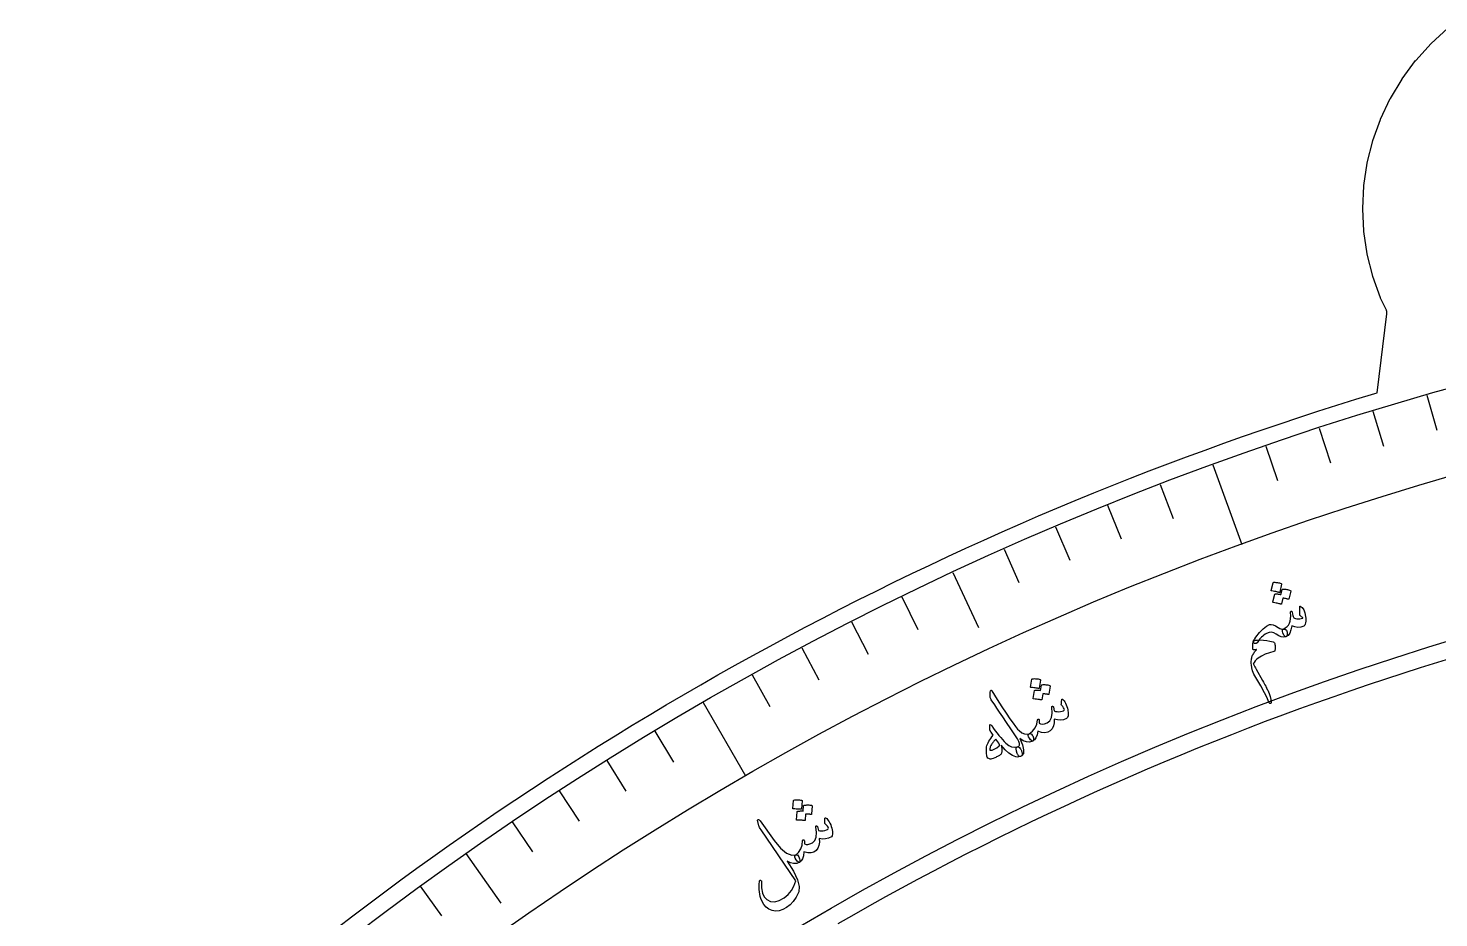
# Model space of a CAD drawing. Header units: millimetres. Extents: x -150 to 150, y -150 to 184.
# Drawn here: x -105.8 to -40.6, y 119.3 to 160.4 of the extents above; entities that cross this region are included whole.
import ezdxf

# ---------------------------------------------------------------- set-up
doc = ezdxf.new("R2010")
doc.units = ezdxf.units.MM
for name, color, linetype in [('CUT_INNER', 6, 'Continuous'), ('CUT_OUTER', 1, 'Continuous'), ('ENGRAVE', 7, 'Continuous'), ('ENGRAVE_FINE', 8, 'Continuous'), ('TEXT', 5, 'Continuous')]:
    doc.layers.add(name, color=color, linetype=linetype)

msp = doc.modelspace()

# ---------------------------------------------------------------- linework, layer by layer
at = {"layer": 'CUT_INNER'}
msp.add_lwpolyline([(-39.8416, 131.3401), (-40.6467, 131.0931), (-41.4503, 130.8413), (-42.2524, 130.5845), (-43.0528, 130.3227), (-43.8517, 130.0561), (-44.6488, 129.7846), (-45.4443, 129.5082), (-46.2381, 129.2269), (-47.0302, 128.9408), (-47.8205, 128.6498), (-48.6089, 128.3539), (-49.3956, 128.0533), (-50.1804, 127.7478), (-50.9633, 127.4375), (-51.7443, 127.1224), (-52.5233, 126.8025), (-53.3004, 126.4778), (-54.0754, 126.1484), (-54.8484, 125.8142), (-55.6194, 125.4753), (-56.3882, 125.1317), (-57.155, 124.7833), (-57.9195, 124.4303), (-58.6819, 124.0725), (-59.4421, 123.7101), (-60.2001, 123.3431), (-60.9558, 122.9714), (-61.7092, 122.595), (-62.4602, 122.2141), (-63.2089, 121.8285), (-63.9553, 121.4384), (-64.6992, 121.0437), (-65.4407, 120.6444), (-66.1797, 120.2406), (-66.9163, 119.8323), (-67.6503, 119.4194), (-68.3817, 119.0021)], dxfattribs=at)
at = {"layer": 'CUT_OUTER'}
msp.add_lwpolyline([(-91.5574, 118.816), (-90.8267, 119.3755), (-90.0925, 119.9306), (-89.3549, 120.4811), (-88.614, 121.0271), (-87.8697, 121.5686), (-87.1221, 122.1054), (-86.3712, 122.6377), (-85.6171, 123.1654), (-84.8598, 123.6884), (-84.0992, 124.2068), (-83.3355, 124.7204), (-82.5687, 125.2294), (-81.7987, 125.7337), (-81.0257, 126.2332), (-80.2496, 126.728), (-79.4705, 127.2181), (-78.6885, 127.7033), (-77.9034, 128.1837), (-77.1154, 128.6593), (-76.3245, 129.13), (-75.5308, 129.5959), (-74.7342, 130.0569), (-73.9347, 130.513), (-73.1325, 130.9642), (-72.3276, 131.4105), (-71.5199, 131.8518), (-70.7095, 132.2882), (-69.8965, 132.7196), (-69.0808, 133.1459), (-68.2625, 133.5673), (-67.4417, 133.9836), (-66.6183, 134.3949), (-65.7924, 134.8012), (-64.9641, 135.2023), (-64.1333, 135.5984), (-63.3, 135.9894), (-62.4644, 136.3752), (-61.6265, 136.7559), (-60.7862, 137.1315), (-59.9436, 137.5019), (-59.0988, 137.8671), (-58.2518, 138.2271), (-57.4025, 138.5819), (-56.5511, 138.9315), (-55.6976, 139.2759), (-54.8419, 139.615), (-53.9843, 139.9489), (-53.1245, 140.2775), (-52.2628, 140.6009), (-51.3991, 140.9189), (-50.5335, 141.2316), (-49.6659, 141.539), (-48.7965, 141.8411), (-47.9253, 142.1378), (-47.0523, 142.4292), (-46.1774, 142.7153), (-45.3009, 142.9959), (-44.4226, 143.2712), (-43.5427, 143.5411), (-43.4399, 143.5719), (-42.9832, 147.2253), (-42.981, 147.2535), (-42.9815, 147.2818), (-42.9846, 147.3099), (-42.9904, 147.3376), (-42.9988, 147.3647), (-43.0097, 147.3908), (-43.2748, 147.9512), (-43.2804, 147.9648), (-43.6325, 148.9489), (-43.6367, 148.9629), (-43.8907, 149.9768), (-43.8936, 149.9912), (-44.0469, 151.025), (-44.0484, 151.0397), (-44.0996, 152.0835), (-44.0996, 152.0982), (-44.0484, 153.1421), (-44.0469, 153.1568), (-43.8936, 154.1906), (-43.8907, 154.205), (-43.6367, 155.2188), (-43.6325, 155.2329), (-43.2804, 156.2169), (-43.2748, 156.2305), (-42.8279, 157.1753), (-42.821, 157.1883), (-42.2837, 158.0847), (-42.2755, 158.097), (-41.6529, 158.9364), (-41.6436, 158.9478), (-40.9417, 159.7222), (-40.9313, 159.7326), (-40.1569, 160.4344)], dxfattribs=at)
at = {"layer": 'ENGRAVE'}
for points in [[(-51.0414, 140.235), (-49.6983, 136.5449)], [(-63.0694, 135.2528), (-61.884, 132.7106)], [(-74.6175, 129.2413), (-72.654, 125.8404)], [(-85.5977, 122.2462), (-83.9888, 119.9484)]]:
    msp.add_lwpolyline(points, dxfattribs=at)
for radius in [149.235, 145.308, 138.015]:
    msp.add_circle((0, 0), radius, dxfattribs=at)
at = {"layer": 'ENGRAVE_FINE'}
for points in [[(-41.1347, 143.4539), (-40.6708, 141.8361)], [(-43.6321, 142.7141), (-43.14, 141.1047)], [(-46.1162, 141.9309), (-45.5961, 140.3303)], [(-48.5862, 141.1045), (-48.0382, 139.5132)], [(-53.481, 139.3229), (-52.8779, 137.7517)], [(-55.9044, 138.3683), (-55.274, 136.8078)], [(-58.3108, 137.3715), (-57.6532, 135.8223)], [(-60.6993, 136.333), (-60.0148, 134.7955)], [(-65.4203, 134.1315), (-64.6825, 132.6189)], [(-67.7513, 132.9694), (-66.9872, 131.4698)], [(-70.0616, 131.7667), (-69.2715, 130.2807)], [(-72.3506, 130.5239), (-71.5346, 129.0519)], [(-76.8617, 127.9194), (-75.9949, 126.4767)], [(-79.0825, 126.5585), (-78.1906, 125.1312)], [(-81.2792, 125.159), (-80.3626, 123.7475)], [(-83.4512, 123.7214), (-82.51, 122.3262)], [(-87.7181, 120.7337), (-86.7289, 119.3721)]]:
    msp.add_lwpolyline(points, dxfattribs=at)
at = {"layer": 'TEXT'}
for points in [[(-48.2449, 134.7811), (-48.2417, 134.7878), (-48.2357, 134.7933), (-48.2271, 134.7975), (-48.2157, 134.8004), (-48.1711, 134.8), (-48.1273, 134.7975), (-48.0842, 134.7931), (-48.0418, 134.7868), (-47.9997, 134.7784), (-47.9578, 134.7677), (-47.9159, 134.7548), (-47.874, 134.7396), (-47.8626, 134.7329), (-47.8554, 134.7251), (-47.8523, 134.7165), (-47.8534, 134.7069), (-47.9381, 134.3383), (-47.9431, 134.3304), (-47.9519, 134.3267), (-47.9644, 134.3272), (-47.9807, 134.332), (-47.9948, 134.3359), (-48.0167, 134.3414), (-48.0465, 134.3486), (-48.0842, 134.3574), (-48.1303, 134.3676), (-48.1854, 134.3791), (-48.2493, 134.3918), (-48.3221, 134.4058), (-48.3322, 134.4088), (-48.3383, 134.4133), (-48.3405, 134.4192), (-48.3386, 134.4266)], [(-47.8226, 134.4685), (-47.8194, 134.4752), (-47.8135, 134.4807), (-47.8049, 134.4849), (-47.7935, 134.4878), (-47.7491, 134.4871), (-47.7053, 134.4846), (-47.6623, 134.4801), (-47.62, 134.4736), (-47.5782, 134.4651), (-47.5363, 134.4543), (-47.4946, 134.4413), (-47.4528, 134.426), (-47.4437, 134.42), (-47.4379, 134.4123), (-47.4354, 134.4029), (-47.4363, 134.3918), (-47.5211, 134.0236), (-47.5249, 134.0178), (-47.5326, 134.015), (-47.5442, 134.0154), (-47.5597, 134.0188), (-47.5699, 134.0213), (-47.586, 134.025), (-47.6078, 134.0301), (-47.6354, 134.0364), (-47.6687, 134.0438), (-47.7075, 134.0519), (-47.752, 134.0609), (-47.8021, 134.0706), (-47.8622, 133.7996), (-47.8672, 133.7917), (-47.876, 133.788), (-47.8885, 133.7886), (-47.9048, 133.7933), (-47.9188, 133.7972), (-47.9406, 133.8028), (-47.9704, 133.8099), (-48.008, 133.8187), (-48.0539, 133.829), (-48.1088, 133.8405), (-48.1725, 133.8532), (-48.2451, 133.8672), (-48.2535, 133.8709), (-48.2583, 133.8758), (-48.2597, 133.882), (-48.2577, 133.8895), (-48.1649, 134.2438), (-48.1617, 134.2505), (-48.1558, 134.256), (-48.1472, 134.2602), (-48.1359, 134.2631), (-48.1045, 134.2628), (-48.073, 134.2617), (-48.0416, 134.2597), (-48.0101, 134.2569), (-47.9788, 134.2529), (-47.9477, 134.2475), (-47.917, 134.2405), (-47.8866, 134.232)], [(-47.0198, 133.6667), (-47.0187, 133.6849), (-47.0133, 133.6957), (-47.0036, 133.6991), (-46.9897, 133.6951), (-46.902, 133.6309), (-46.8317, 133.5305), (-46.7788, 133.394), (-46.7433, 133.2214), (-46.7364, 133.1441), (-46.7355, 133.0696), (-46.7406, 132.9981), (-46.7516, 132.9294), (-46.7678, 132.8668), (-46.7857, 132.8185), (-46.8053, 132.7846), (-46.8267, 132.7651), (-46.9603, 132.7218), (-47.098, 132.7114), (-47.2396, 132.734), (-47.3854, 132.7895), (-47.4239, 132.5945), (-47.4816, 132.4443), (-47.5585, 132.339), (-47.6548, 132.2784), (-47.6716, 132.2782), (-47.6907, 132.2889), (-47.7121, 132.3104), (-47.7357, 132.3429), (-47.7931, 132.4518), (-47.82, 132.5366), (-47.8166, 132.5972), (-47.7828, 132.6336), (-47.6852, 132.6891), (-47.6043, 132.7524), (-47.54, 132.8236), (-47.4925, 132.9027), (-47.46, 132.9964), (-47.4412, 133.1114), (-47.4361, 133.2477), (-47.4445, 133.4053), (-47.4431, 133.4249), (-47.4369, 133.4402), (-47.4257, 133.4512), (-47.4096, 133.4577), (-47.3914, 133.4589), (-47.3776, 133.4524), (-47.3684, 133.4381), (-47.3637, 133.4162), (-47.3521, 133.331), (-47.3395, 133.2634), (-47.3259, 133.2134), (-47.3113, 133.181), (-47.2908, 133.1607), (-47.2579, 133.1432), (-47.2126, 133.1284), (-47.1549, 133.1163), (-47.0883, 133.1101), (-47.02, 133.1117), (-46.95, 133.1211), (-46.8784, 133.1383), (-46.8781, 133.1384), (-46.8774, 133.1387), (-46.8762, 133.1391), (-46.8744, 133.1397), (-46.873, 133.1444), (-46.8753, 133.1516), (-46.8813, 133.1615), (-46.8909, 133.1739), (-46.9064, 133.1896), (-46.93, 133.2091), (-46.9615, 133.2325), (-47.0011, 133.2597), (-47.0082, 133.2647), (-47.0133, 133.2721), (-47.0164, 133.2818), (-47.0176, 133.2939)], [(-48.4191, 132.8403), (-48.3418, 132.8509), (-48.2477, 132.8324), (-48.137, 132.7847), (-48.0098, 132.7078), (-47.9438, 132.6683), (-47.8859, 132.6421), (-47.8362, 132.6291), (-47.7946, 132.6294), (-47.6945, 132.6269), (-47.629, 132.5797), (-47.5979, 132.4878), (-47.6012, 132.3512), (-47.6077, 132.3255), (-47.6208, 132.304), (-47.6404, 132.2869), (-47.6666, 132.2742), (-47.7677, 132.2555), (-47.8748, 132.2703), (-47.9881, 132.3185), (-48.1074, 132.4002), (-48.2118, 132.4646), (-48.3217, 132.4907), (-48.4373, 132.4784), (-48.5583, 132.4276), (-48.6181, 132.3923), (-48.6753, 132.3534), (-48.7298, 132.311), (-48.7816, 132.2651), (-48.8301, 132.2158), (-48.875, 132.1635), (-48.9162, 132.108), (-48.9537, 132.0494), (-48.9894, 132.0031), (-49.0265, 131.9753), (-49.0648, 131.9661), (-49.1045, 131.9754), (-49.1413, 131.9956), (-49.1655, 132.0165), (-49.1772, 132.0382), (-49.1763, 132.0606), (-49.1636, 132.0916), (-49.1383, 132.1352), (-49.1003, 132.1913), (-49.0496, 132.2599), (-48.8731, 132.4778), (-48.7091, 132.6471), (-48.5577, 132.768), (-48.4191, 132.8403)], [(-49.1912, 131.7417), (-49.1909, 131.8694), (-49.1862, 131.9674), (-49.1771, 132.0357), (-49.1636, 132.0743), (-49.1293, 132.0983), (-49.0641, 132.1158), (-48.9681, 132.1268), (-48.8413, 132.1312), (-48.693, 132.1267), (-48.5454, 132.1106), (-48.3988, 132.0829), (-48.253, 132.0435), (-48.2139, 132.026), (-48.1857, 131.9989), (-48.1684, 131.9622), (-48.162, 131.9159), (-48.1596, 131.8683), (-48.158, 131.8259), (-48.1572, 131.7888), (-48.1572, 131.7569), (-48.1576, 131.7308), (-48.158, 131.7108), (-48.1585, 131.697), (-48.159, 131.6893), (-48.1641, 131.6525), (-48.1741, 131.6246), (-48.1889, 131.6054), (-48.2087, 131.5951), (-48.4185, 131.539), (-48.6098, 131.4687), (-48.7825, 131.3843), (-48.9367, 131.2859), (-49.0168, 131.2235), (-49.0816, 131.1601), (-49.1309, 131.0957), (-49.1649, 131.0303), (-49.1627, 131.0206), (-49.1565, 131.0049), (-49.1464, 130.9831), (-49.1323, 130.9552), (-49.1143, 130.9212), (-49.0923, 130.8811), (-49.0664, 130.835), (-49.0366, 130.7827), (-48.7424, 130.2568), (-48.7003, 130.1836), (-48.6614, 130.1152), (-48.6256, 130.0515), (-48.593, 129.9924), (-48.5638, 129.9383), (-48.5384, 129.8891), (-48.5168, 129.845), (-48.4991, 129.8058), (-48.4348, 129.6521), (-48.3869, 129.5085), (-48.3553, 129.375), (-48.3401, 129.2517), (-48.343, 129.2273), (-48.3502, 129.2087), (-48.3618, 129.1957), (-48.3776, 129.1884), (-48.4017, 129.1886), (-48.4228, 129.2039), (-48.4408, 129.2344), (-48.4557, 129.2801), (-48.5195, 129.4474), (-48.6398, 129.6893), (-48.8168, 130.0057), (-49.0507, 130.3965), (-49.1335, 130.5525), (-49.1951, 130.7008), (-49.2355, 130.8413), (-49.2547, 130.9742), (-49.2575, 131.0363), (-49.2582, 131.0955), (-49.2566, 131.152), (-49.2529, 131.2056), (-49.2469, 131.2562), (-49.2385, 131.3035), (-49.2278, 131.3474), (-49.2146, 131.388), (-49.1973, 131.4273), (-49.1776, 131.4657), (-49.1557, 131.5033), (-49.1315, 131.5401), (-49.1053, 131.5761), (-49.0776, 131.6117), (-49.0482, 131.6467), (-49.0172, 131.6811), (-49.0204, 131.6822), (-49.0246, 131.6829), (-49.0297, 131.6832), (-49.0358, 131.6832), (-49.0429, 131.6828), (-49.0509, 131.682), (-49.06, 131.6809), (-49.07, 131.6794), (-49.0793, 131.6802), (-49.0889, 131.6808), (-49.0985, 131.6809), (-49.1083, 131.6808), (-49.1184, 131.6805), (-49.1288, 131.6804), (-49.1395, 131.6805), (-49.1506, 131.6807), (-49.1685, 131.6855), (-49.1812, 131.6972), (-49.1888, 131.716), (-49.1912, 131.7417)], [(-59.4095, 130.3152), (-59.4069, 130.3221), (-59.4014, 130.3281), (-59.3931, 130.333), (-59.3821, 130.3369), (-59.3376, 130.3402), (-59.2936, 130.3414), (-59.2503, 130.3407), (-59.2075, 130.338), (-59.1649, 130.3331), (-59.1222, 130.326), (-59.0793, 130.3167), (-59.0363, 130.305), (-59.0244, 130.2992), (-59.0165, 130.2921), (-59.0127, 130.2838), (-59.013, 130.2742), (-59.0666, 129.8997), (-59.0709, 129.8914), (-59.0794, 129.887), (-59.0919, 129.8865), (-59.1086, 129.8898), (-59.1229, 129.8925), (-59.1452, 129.8962), (-59.1755, 129.9008), (-59.2139, 129.9064), (-59.2607, 129.9127), (-59.3165, 129.9196), (-59.3813, 129.9269), (-59.455, 129.9346), (-59.4654, 129.9368), (-59.4718, 129.9408), (-59.4745, 129.9465), (-59.4732, 129.954)], [(-58.9624, 130.0392), (-58.9597, 130.0461), (-58.9543, 130.0521), (-58.946, 130.057), (-58.935, 130.0608), (-58.8906, 130.0639), (-58.8468, 130.065), (-58.8036, 130.0642), (-58.7609, 130.0613), (-58.7184, 130.0563), (-58.6758, 130.0491), (-58.6331, 130.0396), (-58.5902, 130.0279), (-58.5806, 130.0227), (-58.5742, 130.0155), (-58.5709, 130.0064), (-58.5708, 129.9952), (-58.6245, 129.6211), (-58.6279, 129.615), (-58.6353, 129.6116), (-58.6469, 129.611), (-58.6626, 129.6131), (-58.673, 129.6147), (-58.6893, 129.6171), (-58.7115, 129.6203), (-58.7395, 129.6243), (-58.7733, 129.6289), (-58.8128, 129.6337), (-58.8579, 129.6389), (-58.9086, 129.6443), (-58.9458, 129.3693), (-58.9502, 129.361), (-58.9586, 129.3566), (-58.9711, 129.3561), (-58.9877, 129.3594), (-59.002, 129.3621), (-59.0242, 129.3658), (-59.0545, 129.3705), (-59.0927, 129.3761), (-59.1394, 129.3824), (-59.195, 129.3893), (-59.2596, 129.3966), (-59.3332, 129.4044), (-59.3418, 129.4074), (-59.3471, 129.4119), (-59.349, 129.418), (-59.3475, 129.4255), (-59.2848, 129.7864), (-59.2822, 129.7934), (-59.2767, 129.7994), (-59.2685, 129.8043), (-59.2575, 129.8081), (-59.2261, 129.8105), (-59.1947, 129.812), (-59.1631, 129.8127), (-59.1315, 129.8126), (-59.1, 129.8112), (-59.0686, 129.8084), (-59.0374, 129.804), (-59.0064, 129.7981)], [(-60.1247, 126.9993), (-60.137, 127.0741), (-60.1362, 127.1307), (-60.1221, 127.1693), (-60.0948, 127.1897), (-60.0521, 127.2062), (-60.0198, 127.224), (-59.998, 127.2432), (-59.9867, 127.2639), (-59.9848, 127.337), (-60.0135, 127.4334), (-60.0727, 127.553), (-60.1625, 127.6959), (-60.3852, 128.024), (-60.5833, 128.3161), (-60.7569, 128.5722), (-60.9058, 128.7924), (-61.0302, 128.9766), (-61.1304, 129.1247), (-61.2062, 129.2368), (-61.2576, 129.3128), (-61.289, 129.3644), (-61.3124, 129.4087), (-61.3277, 129.4459), (-61.3348, 129.4759), (-61.3435, 129.7131), (-61.3322, 129.7738), (-61.3158, 129.8039), (-61.2943, 129.8033), (-61.2678, 129.7721), (-61.0174, 129.3815), (-60.7934, 129.0374), (-60.5957, 128.7397), (-60.4242, 128.4885), (-60.2792, 128.2833), (-60.161, 128.1237), (-60.0695, 128.0098), (-60.0048, 127.9415), (-59.872, 127.8416), (-59.7491, 127.7833), (-59.636, 127.7667), (-59.5326, 127.7918), (-59.4997, 127.7993), (-59.4657, 127.7917), (-59.4303, 127.7691), (-59.3938, 127.7314), (-59.3667, 127.6935), (-59.3468, 127.6527), (-59.3343, 127.609), (-59.3291, 127.5626), (-59.3314, 127.5211), (-59.3395, 127.4884), (-59.3534, 127.4645), (-59.3732, 127.4495), (-59.5155, 127.408), (-59.6628, 127.4138), (-59.8151, 127.4669), (-59.9725, 127.5674), (-59.8477, 127.2778), (-59.7915, 127.0475), (-59.8038, 126.8765), (-59.8848, 126.7647), (-59.9114, 126.748), (-59.9365, 126.7379), (-59.9601, 126.7343), (-59.9822, 126.7372), (-60.0071, 126.7477), (-60.0297, 126.7669), (-60.05, 126.7947), (-60.0681, 126.8311), (-60.0761, 126.8527), (-60.0839, 126.8741), (-60.0916, 126.8953), (-60.0992, 126.9162), (-60.1065, 126.937), (-60.1131, 126.9577), (-60.1192, 126.9785), (-60.1247, 126.9993)], [(-58.026, 129.38), (-58.0202, 129.3895), (-58.0095, 129.392), (-57.9939, 129.3875), (-57.9735, 129.376), (-57.9467, 129.3529), (-57.9177, 129.3159), (-57.8866, 129.2649), (-57.8532, 129.2), (-57.8181, 129.1249), (-57.7892, 129.0494), (-57.7664, 128.9734), (-57.7497, 128.897), (-57.7313, 128.742), (-57.7347, 128.6232), (-57.7601, 128.5406), (-57.8073, 128.494), (-57.945, 128.4415), (-58.085, 128.4206), (-58.2273, 128.4312), (-58.372, 128.4735), (-58.3793, 128.3), (-58.4139, 128.1514), (-58.4757, 128.0278), (-58.5649, 127.9291), (-58.6765, 127.8652), (-58.808, 127.8406), (-58.9593, 127.8552), (-59.1305, 127.909), (-59.1704, 127.7389), (-59.2247, 127.6053), (-59.2935, 127.5083), (-59.3769, 127.4478), (-59.4002, 127.4496), (-59.4324, 127.4729), (-59.4733, 127.5174), (-59.523, 127.5833), (-59.5624, 127.6529), (-59.5778, 127.7106), (-59.5691, 127.7563), (-59.5364, 127.79), (-59.3799, 127.9111), (-59.2624, 128.0595), (-59.1838, 128.2353), (-59.1442, 128.4386), (-59.1421, 128.4497), (-59.1384, 128.4586), (-59.1332, 128.4654), (-59.1263, 128.47), (-59.1168, 128.4732), (-59.1074, 128.474), (-59.0981, 128.4726), (-59.0888, 128.4687), (-59.0758, 128.4499), (-59.0682, 128.4113), (-59.0658, 128.3529), (-59.0688, 128.2748), (-59.0042, 128.2453), (-58.9223, 128.2394), (-58.8229, 128.257), (-58.7062, 128.2981), (-58.5799, 128.3913), (-58.5013, 128.5426), (-58.4702, 128.7523), (-58.4866, 129.0204), (-58.4876, 129.0341), (-58.4862, 129.0448), (-58.4822, 129.0527), (-58.4758, 129.0576), (-58.4646, 129.0615), (-58.4539, 129.0629), (-58.4439, 129.0617), (-58.4344, 129.0579), (-58.4253, 129.0505), (-58.4181, 129.0423), (-58.4128, 129.0331), (-58.4094, 129.0232), (-58.375, 128.8453), (-58.3124, 128.8259), (-58.2428, 128.8153), (-58.1664, 128.8136), (-58.0831, 128.8207), (-58.0056, 128.8358), (-57.9507, 128.8562), (-57.9184, 128.8819), (-57.9085, 128.9131), (-57.9173, 128.95), (-57.9426, 128.9967), (-57.9844, 129.0532), (-58.0427, 129.1196), (-58.0484, 129.1432), (-58.0475, 129.1944), (-58.0401, 129.2734), (-58.026, 129.38)], [(-60.6098, 127.3588), (-60.4797, 127.252), (-60.3505, 127.1882), (-60.2222, 127.1675), (-60.0948, 127.1897), (-60.0592, 127.1944), (-60.0239, 127.1838), (-59.9889, 127.158), (-59.9543, 127.1169), (-59.9393, 127.0936), (-59.9249, 127.0693), (-59.9113, 127.0441), (-59.8984, 127.018), (-59.8869, 126.991), (-59.8772, 126.9631), (-59.8693, 126.9343), (-59.8634, 126.9047), (-59.8569, 126.8544), (-59.8577, 126.8146), (-59.8657, 126.7853), (-59.881, 126.7665), (-59.9438, 126.7368), (-60.0096, 126.7196), (-60.0784, 126.7148), (-60.1503, 126.7225), (-60.3107, 126.7824), (-60.4782, 126.8929), (-60.6527, 127.054), (-60.8343, 127.2656), (-60.8023, 127.1042), (-60.794, 126.978), (-60.8094, 126.8869), (-60.8486, 126.8309), (-60.8751, 126.8117), (-60.9038, 126.7927), (-60.9345, 126.7739), (-60.9673, 126.7552), (-61.0025, 126.7365), (-61.0402, 126.7178), (-61.0805, 126.6989), (-61.1234, 126.68), (-61.2034, 126.6478), (-61.2669, 126.627), (-61.314, 126.6176), (-61.3446, 126.6197), (-61.4032, 126.6408), (-61.4469, 126.6703), (-61.4755, 126.7083), (-61.489, 126.7548), (-61.5062, 126.912), (-61.5148, 127.036), (-61.5149, 127.1268), (-61.5064, 127.1845), (-61.4871, 127.2469), (-61.4625, 127.3106), (-61.4328, 127.3756), (-61.3978, 127.4419), (-61.3576, 127.5096), (-61.3121, 127.5786), (-61.2614, 127.6489), (-61.2055, 127.7205), (-61.3007, 127.8609), (-61.3112, 127.8783), (-61.3208, 127.8943), (-61.3295, 127.9091), (-61.3373, 127.9225), (-61.3436, 127.9349), (-61.3481, 127.9464), (-61.3508, 127.957), (-61.3515, 127.9668), (-61.3607, 128.1811), (-61.3566, 128.2121), (-61.3402, 128.2188), (-61.3116, 128.2011), (-61.2707, 128.159), (-61.1865, 128.0394), (-61.1025, 127.9255), (-61.0187, 127.8174), (-60.9351, 127.7149), (-60.8521, 127.618), (-60.7702, 127.5263), (-60.6894, 127.4399), (-60.6098, 127.3588)], [(-61.0733, 127.5419), (-61.0965, 127.521), (-61.12, 127.4986), (-61.1441, 127.4748), (-61.1687, 127.4497), (-61.1932, 127.4225), (-61.217, 127.3927), (-61.2401, 127.3604), (-61.2625, 127.3254), (-61.2843, 127.2908), (-61.3034, 127.2557), (-61.32, 127.2201), (-61.334, 127.184), (-61.3451, 127.1474), (-61.3532, 127.1106), (-61.3583, 127.0735), (-61.3603, 127.0362), (-61.2555, 127.0387), (-61.1486, 127.0718), (-61.0397, 127.1355), (-60.9285, 127.2298), (-60.9154, 127.2533), (-60.9122, 127.283), (-60.919, 127.319), (-60.9357, 127.3613)], [(-70.4431, 124.6968), (-70.4411, 124.704), (-70.4361, 124.7104), (-70.4283, 124.716), (-70.4176, 124.7209), (-70.3736, 124.7279), (-70.33, 124.733), (-70.2867, 124.736), (-70.2438, 124.737), (-70.201, 124.7358), (-70.1578, 124.7324), (-70.1143, 124.7268), (-70.0705, 124.719), (-70.0581, 124.7142), (-70.0496, 124.7078), (-70.0451, 124.6998), (-70.0446, 124.6902), (-70.0656, 124.3126), (-70.0692, 124.3039), (-70.0772, 124.2988), (-70.0897, 124.2972), (-70.1066, 124.2991), (-70.1211, 124.3005), (-70.1436, 124.3023), (-70.1742, 124.3043), (-70.2129, 124.3065), (-70.2601, 124.3088), (-70.3163, 124.3107), (-70.3814, 124.3124), (-70.4556, 124.3138), (-70.4661, 124.3151), (-70.4729, 124.3185), (-70.476, 124.3239), (-70.4754, 124.3315)], [(-69.9739, 124.4605), (-69.9718, 124.4677), (-69.9669, 124.474), (-69.9591, 124.4796), (-69.9484, 124.4844), (-69.9045, 124.4913), (-69.8609, 124.4962), (-69.8178, 124.4991), (-69.775, 124.4999), (-69.7322, 124.4987), (-69.6892, 124.4951), (-69.6458, 124.4894), (-69.6021, 124.4814), (-69.5921, 124.477), (-69.585, 124.4705), (-69.581, 124.4616), (-69.5799, 124.4505), (-69.6011, 124.0732), (-69.6039, 124.0668), (-69.611, 124.0628), (-69.6225, 124.0612), (-69.6384, 124.0619), (-69.6489, 124.0626), (-69.6653, 124.0636), (-69.6877, 124.0649), (-69.716, 124.0664), (-69.75, 124.068), (-69.7898, 124.0695), (-69.8351, 124.0707), (-69.8862, 124.0718), (-69.8995, 123.7945), (-69.9031, 123.7859), (-69.9111, 123.7808), (-69.9235, 123.7792), (-69.9404, 123.7811), (-69.9548, 123.7826), (-69.9773, 123.7843), (-70.0078, 123.7863), (-70.0464, 123.7886), (-70.0935, 123.7909), (-70.1495, 123.7929), (-70.2145, 123.7946), (-70.2884, 123.7961), (-70.2973, 123.7983), (-70.3029, 123.8023), (-70.3053, 123.8082), (-70.3045, 123.8159), (-70.2732, 124.1809), (-70.2712, 124.188), (-70.2663, 124.1944), (-70.2585, 124.2), (-70.2479, 124.2048), (-70.2168, 124.2099), (-70.1856, 124.2141), (-70.1543, 124.2175), (-70.1228, 124.2201), (-70.0912, 124.2215), (-70.0597, 124.2214), (-70.0282, 124.2197), (-69.9968, 124.2165)], [(-71.3367, 122.8507), (-71.0455, 122.4982), (-70.7714, 122.2716), (-70.5144, 122.1706), (-70.2742, 122.1953), (-70.2515, 122.1841), (-70.2265, 122.1501), (-70.1992, 122.0932), (-70.1696, 122.0134), (-70.1489, 121.9491), (-70.1403, 121.8996), (-70.1438, 121.8649), (-70.1594, 121.8451), (-70.2932, 121.7921), (-70.4345, 121.7832), (-70.5832, 121.8182), (-70.7396, 121.8973), (-70.4415, 121.4276), (-70.2525, 121.0353), (-70.1725, 120.7203), (-70.201, 120.4829), (-70.3223, 120.2375), (-70.4556, 120.0339), (-70.6011, 119.872), (-70.759, 119.7517), (-70.9339, 119.6607), (-71.104, 119.607), (-71.2694, 119.5907), (-71.4301, 119.6117), (-71.5791, 119.6699), (-71.7088, 119.7652), (-71.8192, 119.8977), (-71.9103, 120.0675), (-71.9474, 120.1651), (-71.9781, 120.2666), (-72.0022, 120.3719), (-72.0197, 120.4812), (-72.0305, 120.5944), (-72.0343, 120.7119), (-72.0311, 120.8335), (-72.0208, 120.9592), (-72.017, 120.9743), (-72.0107, 120.9872), (-72.0019, 120.9979), (-71.9906, 121.0065), (-71.9797, 121.0112), (-71.9685, 121.0123), (-71.9571, 121.01), (-71.9454, 121.0041), (-71.9352, 120.9946), (-71.9283, 120.9814), (-71.9245, 120.9644), (-71.924, 120.9436), (-71.9197, 120.6566), (-71.8773, 120.4233), (-71.797, 120.2437), (-71.6792, 120.1177), (-71.5038, 120.0327), (-71.3102, 120.0188), (-71.0982, 120.076), (-70.8676, 120.204), (-70.6855, 120.355), (-70.536, 120.535), (-70.4188, 120.7444), (-70.3339, 120.9831), (-71.9434, 123.347), (-71.9817, 123.4036), (-72.0114, 123.4531), (-72.0327, 123.4953), (-72.0454, 123.5304), (-72.1025, 123.7885), (-72.0867, 123.8225), (-72.0621, 123.829), (-72.0288, 123.8077), (-71.9868, 123.7587)], [(-68.984, 123.8846), (-68.979, 123.8946), (-68.9686, 123.898), (-68.9527, 123.8949), (-68.9313, 123.8852), (-68.9027, 123.8645), (-68.8706, 123.8301), (-68.8352, 123.782), (-68.7963, 123.7202), (-68.7549, 123.6485), (-68.7195, 123.5757), (-68.6902, 123.502), (-68.667, 123.4273), (-68.6353, 123.2745), (-68.6285, 123.1559), (-68.6466, 123.0713), (-68.6896, 123.0209), (-68.8223, 122.9566), (-68.9599, 122.9237), (-69.1026, 122.922), (-69.2505, 122.9517), (-69.2427, 122.7782), (-69.2643, 122.6272), (-69.3153, 122.4987), (-69.3956, 122.3926), (-69.5013, 122.3193), (-69.6301, 122.2835), (-69.7821, 122.285), (-69.9574, 122.3238), (-69.9824, 122.1508), (-70.0249, 122.0131), (-70.0851, 121.9105), (-70.163, 121.843), (-70.1864, 121.8428), (-70.2204, 121.8632), (-70.265, 121.904), (-70.3203, 121.9654), (-70.3655, 122.0313), (-70.3858, 122.0874), (-70.3811, 122.1337), (-70.3514, 122.1702), (-70.2059, 122.3043), (-70.1017, 122.4623), (-70.0387, 122.6442), (-70.0168, 122.8502), (-70.0156, 122.8614), (-70.0127, 122.8706), (-70.008, 122.8778), (-70.0016, 122.883), (-69.9924, 122.887), (-69.9831, 122.8887), (-69.9737, 122.888), (-69.9642, 122.885), (-69.9496, 122.8673), (-69.9386, 122.8295), (-69.9312, 122.7716), (-69.9274, 122.6935), (-69.8606, 122.6697), (-69.7784, 122.6709), (-69.681, 122.697), (-69.5682, 122.748), (-69.4504, 122.8518), (-69.3852, 123.0094), (-69.3723, 123.221), (-69.4119, 123.4866), (-69.414, 123.5001), (-69.4135, 123.511), (-69.4102, 123.5191), (-69.4043, 123.5246), (-69.3934, 123.5295), (-69.383, 123.5317), (-69.3728, 123.5314), (-69.3631, 123.5285), (-69.3533, 123.5219), (-69.3455, 123.5143), (-69.3394, 123.5057), (-69.3352, 123.496), (-69.2855, 123.3218), (-69.2215, 123.3079), (-69.1513, 123.3034), (-69.075, 123.3083), (-68.9926, 123.3226), (-68.9167, 123.3442), (-68.8638, 123.3693), (-68.8338, 123.3978), (-68.8266, 123.4296), (-68.8386, 123.4656), (-68.8678, 123.51), (-68.9143, 123.5627), (-68.9782, 123.6237), (-68.9859, 123.6468), (-68.9895, 123.6979), (-68.9888, 123.7772), (-68.984, 123.8846)]]:
    msp.add_lwpolyline(points, close=True, dxfattribs=at)

doc.saveas('drawing.dxf')
